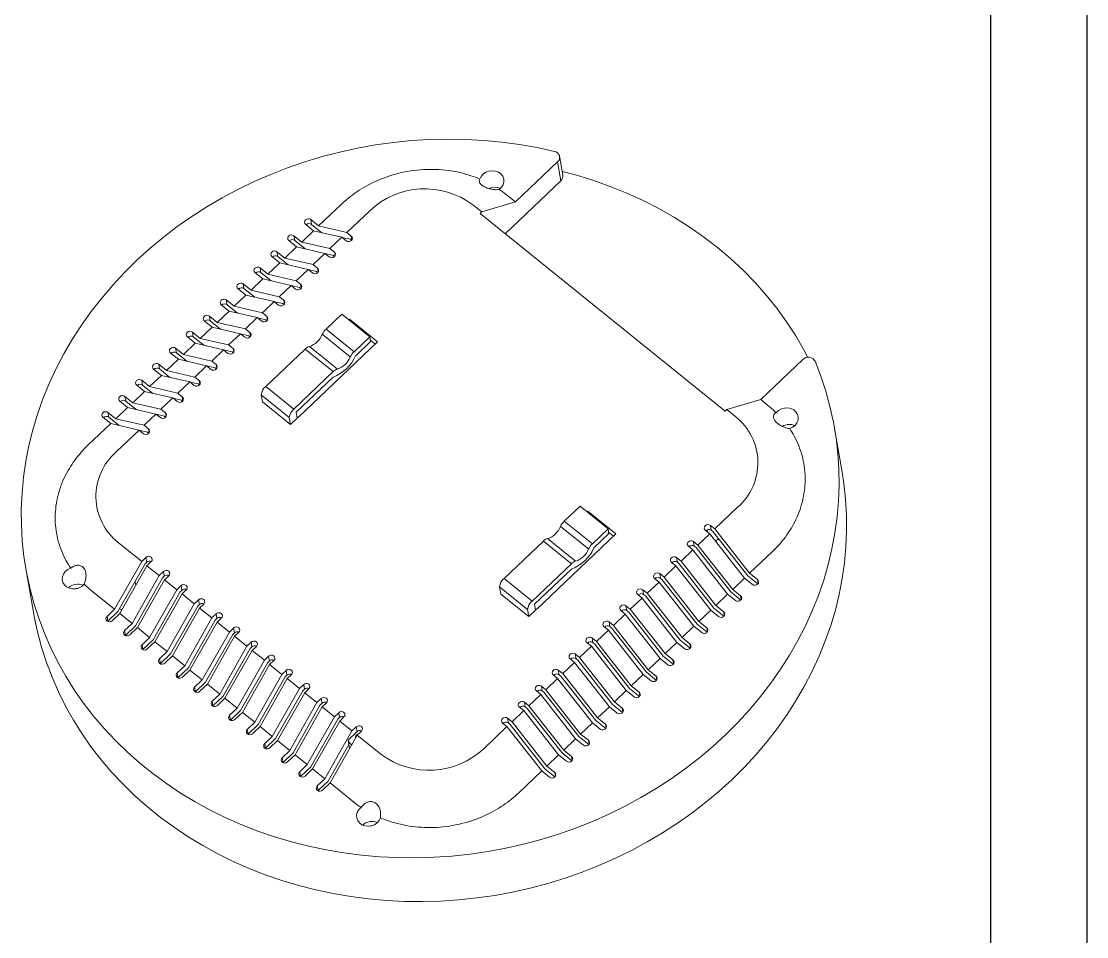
# Model space of a CAD drawing. Header units: inches. Extents: x 2104 to 3832, y 410 to 823.
# Drawn here: x 3275.4 to 3384.4, y 503.4 to 597.1 of the extents above; entities that cross this region are included whole.
import ezdxf

# ---------------------------------------------------------------- set-up
doc = ezdxf.new("R2010")
doc.units = ezdxf.units.IN

msp = doc.modelspace()

# ---------------------------------------------------------------- linework, layer by layer
for p, q in [((3384.387, 822.657), (3384.387, 409.797)), ((3374.557, 812.827), (3374.557, 419.627))]:
    msp.add_line(p, q)
at = {"color": 7, "linetype": 'Continuous', "lineweight": 15}
for p, q in [((3325.919, 578.601), (3330.238, 582.706)), ((3330.573, 580.773), (3330.238, 582.706)), ((3330.774, 581.334), (3330.439, 583.268)), ((3330.573, 580.773), (3324.863, 575.345)), ((3325.919, 578.601), (3325.023, 579.323)), ((3308.114, 578.365), (3305.78, 576.146)), ((3321.575, 578.298), (3322.471, 577.575)), ((3325.919, 578.601), (3322.471, 577.575)), ((3304.976, 576.793), (3305.78, 576.146)), ((3305.06, 576.31), (3304.976, 576.793)), ((3308.672, 575.48), (3311.007, 577.699)), ((3322.298, 577.411), (3322.471, 577.575)), ((3322.298, 577.411), (3347.402, 557.189)), ((3305.261, 575.653), (3304.458, 576.3)), ((3305.06, 576.31), (3306.122, 575.454)), ((3308.672, 575.48), (3305.78, 576.146)), ((3303.531, 574.009), (3302.728, 574.656)), ((3303.247, 575.149), (3304.05, 574.502)), ((3303.331, 574.666), (3303.247, 575.149)), ((3303.331, 574.666), (3304.392, 573.81)), ((3305.261, 575.653), (3304.05, 574.502)), ((3305.261, 575.653), (3308.153, 574.987)), ((3306.943, 573.836), (3308.153, 574.987)), ((3308.153, 574.987), (3308.605, 574.622)), ((3309.029, 574.777), (3308.168, 574.975)), ((3309.124, 575.116), (3308.672, 575.48)), ((3309.029, 574.777), (3309.155, 574.675)), ((3303.531, 574.009), (3302.321, 572.858)), ((3303.531, 574.009), (3306.424, 573.343)), ((3306.943, 573.836), (3304.05, 574.502)), ((3307.395, 573.472), (3306.943, 573.836)), ((3301.802, 572.365), (3300.999, 573.012)), ((3301.518, 573.505), (3302.321, 572.858)), ((3301.601, 573.022), (3301.518, 573.505)), ((3301.601, 573.022), (3302.663, 572.166)), ((3305.213, 572.192), (3302.321, 572.858)), ((3305.213, 572.192), (3306.424, 573.343)), ((3306.424, 573.343), (3306.876, 572.978)), ((3307.299, 573.133), (3306.438, 573.331)), ((3307.299, 573.133), (3307.426, 573.031)), ((3300.073, 570.721), (3299.269, 571.368)), ((3299.788, 571.861), (3300.591, 571.214)), ((3299.872, 571.378), (3299.788, 571.861)), ((3299.872, 571.378), (3300.933, 570.522)), ((3301.802, 572.365), (3300.591, 571.214)), ((3301.802, 572.365), (3304.694, 571.699)), ((3303.484, 570.548), (3304.694, 571.699)), ((3304.694, 571.699), (3305.147, 571.334)), ((3305.57, 571.489), (3304.709, 571.687)), ((3305.665, 571.828), (3305.213, 572.192)), ((3305.57, 571.489), (3305.696, 571.387)), ((3300.073, 570.721), (3298.862, 569.57)), ((3300.073, 570.721), (3302.965, 570.055)), ((3303.484, 570.548), (3300.591, 571.214)), ((3303.936, 570.184), (3303.484, 570.548)), ((3298.343, 569.077), (3297.54, 569.724)), ((3298.059, 570.217), (3298.862, 569.57)), ((3298.143, 569.734), (3298.059, 570.217)), ((3298.143, 569.734), (3299.204, 568.878)), ((3301.754, 568.904), (3298.862, 569.57)), ((3301.754, 568.904), (3302.965, 570.055)), ((3302.965, 570.055), (3303.417, 569.69)), ((3303.84, 569.845), (3302.98, 570.043)), ((3303.84, 569.845), (3303.967, 569.743)), ((3296.614, 567.433), (3295.811, 568.08)), ((3296.329, 568.573), (3297.133, 567.926)), ((3296.413, 568.09), (3296.329, 568.573)), ((3296.413, 568.09), (3297.475, 567.234)), ((3298.343, 569.077), (3297.133, 567.926)), ((3298.343, 569.077), (3301.236, 568.411)), ((3300.025, 567.26), (3301.236, 568.411)), ((3301.236, 568.411), (3301.688, 568.046)), ((3302.111, 568.201), (3301.25, 568.399)), ((3302.206, 568.54), (3301.754, 568.904)), ((3302.111, 568.201), (3302.238, 568.099)), ((3296.614, 567.433), (3295.403, 566.282)), ((3296.614, 567.433), (3299.506, 566.767)), ((3300.025, 567.26), (3297.133, 567.926)), ((3300.477, 566.896), (3300.025, 567.26)), ((3308.15, 567.118), (3306.539, 565.586)), ((3311.019, 564.807), (3308.15, 567.118)), ((3294.884, 565.789), (3294.081, 566.436)), ((3294.6, 566.929), (3295.403, 566.282)), ((3294.684, 566.446), (3294.6, 566.929)), ((3294.684, 566.446), (3295.745, 565.59)), ((3298.296, 565.616), (3295.403, 566.282)), ((3298.296, 565.616), (3299.506, 566.767)), ((3299.506, 566.767), (3299.958, 566.402)), ((3300.381, 566.557), (3299.521, 566.755)), ((3300.381, 566.557), (3300.508, 566.455)), ((3308.943, 566.605), (3308.871, 566.537)), ((3311.812, 564.294), (3308.943, 566.605)), ((3308.969, 566.458), (3308.943, 566.605)), ((3293.674, 564.638), (3292.87, 565.285)), ((3292.954, 564.802), (3292.87, 565.285)), ((3294.016, 563.946), (3292.954, 564.802)), ((3294.884, 565.789), (3293.674, 564.638)), ((3294.884, 565.789), (3297.777, 565.123)), ((3296.566, 563.972), (3297.777, 565.123)), ((3297.777, 565.123), (3298.229, 564.758)), ((3298.652, 564.913), (3297.791, 565.111)), ((3298.748, 565.252), (3298.296, 565.616)), ((3298.652, 564.913), (3298.779, 564.811)), ((3309.024, 562.75), (3306.155, 565.061)), ((3306.539, 565.586), (3309.407, 563.275)), ((3311.019, 564.807), (3309.407, 563.275)), ((3311.102, 564.323), (3311.019, 564.807)), ((3293.155, 564.145), (3291.944, 562.994)), ((3292.352, 564.792), (3293.155, 564.145)), ((3296.047, 563.479), (3293.155, 564.145)), ((3293.674, 564.638), (3296.566, 563.972)), ((3296.566, 563.972), (3297.018, 563.608)), ((3303.684, 556.567), (3311.812, 564.294)), ((3304.831, 563.802), (3307.7, 561.491)), ((3309.572, 562.869), (3311.102, 564.323)), ((3311.077, 564.471), (3311.575, 564.069)), ((3290.622, 563.148), (3291.425, 562.501)), ((3291.944, 562.994), (3291.141, 563.641)), ((3291.225, 563.158), (3291.141, 563.641)), ((3292.286, 562.302), (3291.225, 563.158)), ((3291.944, 562.994), (3294.837, 562.328)), ((3294.837, 562.328), (3296.047, 563.479)), ((3296.499, 563.114), (3296.047, 563.479)), ((3296.062, 563.467), (3296.923, 563.269)), ((3297.049, 563.167), (3296.923, 563.269)), ((3304.399, 563.553), (3300.367, 559.72)), ((3307.268, 561.242), (3304.399, 563.553)), ((3290.215, 561.35), (3289.412, 561.997)), ((3289.495, 561.514), (3289.412, 561.997)), ((3291.425, 562.501), (3290.215, 561.35)), ((3294.318, 561.835), (3291.425, 562.501)), ((3293.107, 560.684), (3294.318, 561.835)), ((3294.77, 561.47), (3294.318, 561.835)), ((3294.332, 561.823), (3295.193, 561.625)), ((3294.837, 562.328), (3295.289, 561.964)), ((3295.32, 561.523), (3295.193, 561.625)), ((3355.341, 562.484), (3351.023, 558.378)), ((3289.696, 560.857), (3288.485, 559.706)), ((3288.893, 561.504), (3289.696, 560.857)), ((3290.557, 560.658), (3289.495, 561.514)), ((3292.588, 560.191), (3289.696, 560.857)), ((3290.215, 561.35), (3293.107, 560.684)), ((3293.107, 560.684), (3293.559, 560.32)), ((3307.268, 561.242), (3303.236, 557.409)), ((3303.493, 557.09), (3307.271, 560.681)), ((3287.163, 559.86), (3287.967, 559.213)), ((3288.485, 559.706), (3287.682, 560.353)), ((3287.766, 559.87), (3287.682, 560.353)), ((3288.827, 559.014), (3287.766, 559.87)), ((3288.485, 559.706), (3291.378, 559.04)), ((3291.378, 559.04), (3292.588, 560.191)), ((3293.04, 559.826), (3292.588, 560.191)), ((3292.603, 560.179), (3293.464, 559.981)), ((3293.59, 559.879), (3293.464, 559.981)), ((3300.367, 559.72), (3303.236, 557.409)), ((3286.756, 558.062), (3285.953, 558.709)), ((3286.037, 558.226), (3285.953, 558.709)), ((3287.967, 559.213), (3286.756, 558.062)), ((3290.859, 558.547), (3287.967, 559.213)), ((3289.648, 557.396), (3290.859, 558.547)), ((3291.311, 558.182), (3290.859, 558.547)), ((3290.874, 558.535), (3291.734, 558.337)), ((3291.378, 559.04), (3291.83, 558.676)), ((3291.861, 558.235), (3291.734, 558.337)), ((3302.78, 556.553), (3299.911, 558.864)), ((3299.911, 558.864), (3300.037, 558.139)), ((3347.575, 557.353), (3351.023, 558.378)), ((3351.919, 557.656), (3351.023, 558.378)), ((3286.237, 557.569), (3285.027, 556.418)), ((3285.434, 558.216), (3286.237, 557.569)), ((3287.098, 557.37), (3286.037, 558.226)), ((3289.13, 556.903), (3286.237, 557.569)), ((3286.756, 558.062), (3289.648, 557.396)), ((3289.648, 557.396), (3290.1, 557.032)), ((3302.906, 555.828), (3300.037, 558.139)), ((3347.402, 557.189), (3347.575, 557.353)), ((3347.575, 557.353), (3348.471, 556.631)), ((3283.705, 556.572), (3284.508, 555.925)), ((3285.027, 556.418), (3284.223, 557.065)), ((3284.307, 556.582), (3284.223, 557.065)), ((3285.369, 555.726), (3284.307, 556.582)), ((3285.027, 556.418), (3287.919, 555.752)), ((3287.919, 555.752), (3289.13, 556.903)), ((3289.582, 556.538), (3289.13, 556.903)), ((3289.144, 556.891), (3290.005, 556.693)), ((3290.132, 556.591), (3290.005, 556.693)), ((3302.78, 556.553), (3302.906, 555.828)), ((3302.906, 555.828), (3303.597, 556.485)), ((3303.597, 556.485), (3303.493, 557.09)), ((3303.567, 556.662), (3303.684, 556.567)), ((3284.508, 555.925), (3282.173, 553.705)), ((3287.4, 555.259), (3284.508, 555.925)), ((3285.065, 553.039), (3287.4, 555.259)), ((3287.852, 554.894), (3287.4, 555.259)), ((3287.415, 555.247), (3288.275, 555.049)), ((3287.919, 555.752), (3288.371, 555.388)), ((3288.402, 554.947), (3288.275, 555.049)), ((3359.357, 550.967), (3358.582, 555.439)), ((3332.536, 547.473), (3330.925, 545.942)), ((3332.536, 547.473), (3335.405, 545.162)), ((3348.662, 547.365), (3346.327, 545.146)), ((3333.33, 546.961), (3333.257, 546.892)), ((3336.198, 544.649), (3333.33, 546.961)), ((3333.355, 546.813), (3333.33, 546.961)), ((3333.41, 543.105), (3330.541, 545.416)), ((3330.925, 545.942), (3333.794, 543.63)), ((3345.875, 545.51), (3346.327, 545.146)), ((3345.959, 545.027), (3345.875, 545.51)), ((3328.07, 536.923), (3336.198, 544.649)), ((3329.217, 544.157), (3332.086, 541.846)), ((3335.405, 545.162), (3333.794, 543.63)), ((3333.958, 543.224), (3335.488, 544.678)), ((3335.488, 544.678), (3335.405, 545.162)), ((3335.463, 544.826), (3335.962, 544.424)), ((3345.809, 544.653), (3344.598, 543.502)), ((3345.809, 544.653), (3345.357, 545.017)), ((3345.592, 544.827), (3345.549, 545.074)), ((3349.371, 540.119), (3345.809, 544.653)), ((3346.138, 544.882), (3345.959, 545.027)), ((3346.138, 544.882), (3349.701, 540.348)), ((3346.327, 545.146), (3349.89, 540.612)), ((3346.695, 544.173), (3346.403, 543.896)), ((3287.677, 541.824), (3285.256, 543.774)), ((3328.786, 543.908), (3324.753, 540.075)), ((3331.654, 541.597), (3328.786, 543.908)), ((3344.079, 543.009), (3342.868, 541.858)), ((3344.079, 543.009), (3343.627, 543.373)), ((3347.642, 538.475), (3344.079, 543.009)), ((3344.146, 543.866), (3344.598, 543.502)), ((3344.23, 543.383), (3344.146, 543.866)), ((3344.409, 543.238), (3344.23, 543.383)), ((3344.409, 543.238), (3347.972, 538.704)), ((3344.598, 543.502), (3348.161, 538.968)), ((3288.113, 542.238), (3287.677, 541.824)), ((3288.197, 541.755), (3288.113, 542.238)), ((3342.416, 542.222), (3342.868, 541.858)), ((3342.5, 541.739), (3342.416, 542.222)), ((3349.89, 540.612), (3352.225, 542.831)), ((3275.815, 541.098), (3276.59, 536.626)), ((3287.677, 541.824), (3284.899, 536.931)), ((3288.024, 541.59), (3285.246, 536.697)), ((3285.437, 536.497), (3288.215, 541.39)), ((3288.024, 541.59), (3288.197, 541.755)), ((3288.215, 541.39), (3288.651, 541.805)), ((3289.47, 540.379), (3288.215, 541.39)), ((3331.654, 541.597), (3327.622, 537.764)), ((3327.879, 537.445), (3331.657, 541.037)), ((3342.35, 541.365), (3341.139, 540.214)), ((3342.35, 541.365), (3341.898, 541.729)), ((3345.912, 536.831), (3342.35, 541.365)), ((3342.68, 541.594), (3342.5, 541.739)), ((3342.68, 541.594), (3346.242, 537.06)), ((3342.868, 541.858), (3346.431, 537.324)), ((3289.47, 540.379), (3286.692, 535.486)), ((3287.063, 539.361), (3286.992, 539.772)), ((3289.817, 540.146), (3287.039, 535.253)), ((3287.23, 535.053), (3290.008, 539.946)), ((3289.906, 540.794), (3289.47, 540.379)), ((3289.817, 540.146), (3289.99, 540.31)), ((3289.99, 540.31), (3289.906, 540.794)), ((3290.008, 539.946), (3290.444, 540.36)), ((3291.263, 538.935), (3290.008, 539.946)), ((3324.753, 540.075), (3327.622, 537.764)), ((3340.62, 539.721), (3339.41, 538.57)), ((3340.62, 539.721), (3340.168, 540.085)), ((3344.183, 535.187), (3340.62, 539.721)), ((3340.687, 540.578), (3341.139, 540.214)), ((3340.771, 540.095), (3340.687, 540.578)), ((3340.95, 539.95), (3340.771, 540.095)), ((3340.95, 539.95), (3344.513, 535.416)), ((3341.139, 540.214), (3344.702, 535.68)), ((3348.161, 538.968), (3349.371, 540.119)), ((3349.371, 540.119), (3350.174, 539.472)), ((3350.724, 539.524), (3349.701, 540.348)), ((3350.693, 539.965), (3349.89, 540.612)), ((3282.479, 538.881), (3284.899, 536.931)), ((3291.263, 538.935), (3288.485, 534.042)), ((3291.61, 538.701), (3288.832, 533.808)), ((3291.699, 539.349), (3291.263, 538.935)), ((3291.61, 538.701), (3291.783, 538.866)), ((3291.783, 538.866), (3291.699, 539.349)), ((3291.801, 538.501), (3292.237, 538.916)), ((3327.166, 536.908), (3324.297, 539.219)), ((3324.297, 539.219), (3324.423, 538.494)), ((3338.958, 538.934), (3339.41, 538.57)), ((3339.041, 538.451), (3338.958, 538.934)), ((3348.995, 537.88), (3347.972, 538.704)), ((3348.964, 538.321), (3348.161, 538.968)), ((3289.023, 533.608), (3291.801, 538.501)), ((3293.056, 537.49), (3291.801, 538.501)), ((3293.492, 537.905), (3293.056, 537.49)), ((3293.576, 537.421), (3293.492, 537.905)), ((3324.423, 538.494), (3327.292, 536.183)), ((3338.891, 538.077), (3337.68, 536.926)), ((3338.891, 538.077), (3338.439, 538.441)), ((3342.453, 533.543), (3338.891, 538.077)), ((3339.221, 538.306), (3339.041, 538.451)), ((3339.221, 538.306), (3342.783, 533.772)), ((3339.41, 538.57), (3342.972, 534.036)), ((3346.431, 537.324), (3347.642, 538.475)), ((3347.642, 538.475), (3348.445, 537.828)), ((3284.125, 536.194), (3284.899, 536.931)), ((3284.208, 535.711), (3285.246, 536.697)), ((3285.437, 536.497), (3284.663, 535.761)), ((3285.437, 536.497), (3286.692, 535.486)), ((3293.056, 537.49), (3290.279, 532.597)), ((3293.403, 537.257), (3290.625, 532.364)), ((3290.817, 532.164), (3293.594, 537.057)), ((3293.403, 537.257), (3293.576, 537.421)), ((3293.594, 537.057), (3294.03, 537.471)), ((3294.85, 536.046), (3293.594, 537.057)), ((3295.286, 536.46), (3294.85, 536.046)), ((3295.369, 535.977), (3295.286, 536.46)), ((3327.166, 536.908), (3327.292, 536.183)), ((3327.292, 536.183), (3327.984, 536.84)), ((3327.984, 536.84), (3327.879, 537.445)), ((3327.953, 537.017), (3328.07, 536.923)), ((3337.161, 536.433), (3336.709, 536.797)), ((3337.228, 537.29), (3337.68, 536.926)), ((3337.312, 536.807), (3337.228, 537.29)), ((3337.491, 536.662), (3337.312, 536.807)), ((3337.491, 536.662), (3341.054, 532.128)), ((3337.68, 536.926), (3341.243, 532.392)), ((3344.702, 535.68), (3345.912, 536.831)), ((3345.912, 536.831), (3346.715, 536.184)), ((3347.265, 536.236), (3346.242, 537.06)), ((3347.234, 536.677), (3346.431, 537.324)), ((3284.208, 535.711), (3284.125, 536.194)), ((3284.191, 535.694), (3284.208, 535.711)), ((3285.918, 534.75), (3286.692, 535.486)), ((3294.85, 536.046), (3292.072, 531.153)), ((3295.196, 535.812), (3292.418, 530.919)), ((3292.61, 530.719), (3295.388, 535.612)), ((3295.196, 535.812), (3295.369, 535.977)), ((3295.388, 535.612), (3295.823, 536.027)), ((3296.643, 534.601), (3295.388, 535.612)), ((3335.951, 535.282), (3335.499, 535.646)), ((3335.583, 535.163), (3335.499, 535.646)), ((3337.161, 536.433), (3335.951, 535.282)), ((3340.724, 531.899), (3337.161, 536.433)), ((3345.536, 534.592), (3344.513, 535.416)), ((3345.505, 535.033), (3344.702, 535.68)), ((3286.001, 534.266), (3285.918, 534.75)), ((3286.001, 534.266), (3287.039, 535.253)), ((3287.23, 535.053), (3286.456, 534.316)), ((3287.23, 535.053), (3288.485, 534.042)), ((3296.643, 534.601), (3293.865, 529.708)), ((3296.989, 534.368), (3294.212, 529.475)), ((3297.079, 535.016), (3296.643, 534.601)), ((3296.989, 534.368), (3297.162, 534.532)), ((3297.162, 534.532), (3297.079, 535.016)), ((3297.181, 534.168), (3297.617, 534.582)), ((3335.432, 534.789), (3334.221, 533.638)), ((3334.98, 535.153), (3335.432, 534.789)), ((3335.432, 534.789), (3338.995, 530.255)), ((3335.583, 535.163), (3335.762, 535.018)), ((3339.324, 530.484), (3335.762, 535.018)), ((3339.513, 530.748), (3335.951, 535.282)), ((3342.972, 534.036), (3344.183, 535.187)), ((3344.183, 535.187), (3344.986, 534.54)), ((3285.985, 534.249), (3286.001, 534.266)), ((3287.711, 533.305), (3288.485, 534.042)), ((3287.795, 532.822), (3287.711, 533.305)), ((3287.795, 532.822), (3288.832, 533.808)), ((3289.023, 533.608), (3288.249, 532.872)), ((3289.023, 533.608), (3290.279, 532.597)), ((3294.403, 529.275), (3297.181, 534.168)), ((3298.436, 533.157), (3297.181, 534.168)), ((3298.872, 533.571), (3298.436, 533.157)), ((3298.956, 533.088), (3298.872, 533.571)), ((3333.251, 533.509), (3333.703, 533.145)), ((3334.221, 533.638), (3333.769, 534.002)), ((3333.853, 533.519), (3333.769, 534.002)), ((3333.853, 533.519), (3334.032, 533.374)), ((3337.595, 528.84), (3334.032, 533.374)), ((3337.784, 529.104), (3334.221, 533.638)), ((3341.243, 532.392), (3342.453, 533.543)), ((3342.453, 533.543), (3343.257, 532.896)), ((3343.807, 532.948), (3342.783, 533.772)), ((3343.775, 533.389), (3342.972, 534.036)), ((3287.778, 532.805), (3287.795, 532.822)), ((3289.504, 531.861), (3290.279, 532.597)), ((3289.588, 531.377), (3290.625, 532.364)), ((3290.817, 532.164), (3290.042, 531.428)), ((3290.817, 532.164), (3292.072, 531.153)), ((3298.436, 533.157), (3295.658, 528.264)), ((3298.783, 532.923), (3296.005, 528.03)), ((3296.196, 527.831), (3298.974, 532.724)), ((3298.783, 532.923), (3298.956, 533.088)), ((3298.974, 532.724), (3299.41, 533.138)), ((3300.229, 531.712), (3298.974, 532.724)), ((3300.229, 531.712), (3300.665, 532.127)), ((3300.749, 531.643), (3300.665, 532.127)), ((3332.492, 531.994), (3332.04, 532.358)), ((3332.124, 531.875), (3332.04, 532.358)), ((3333.703, 533.145), (3332.492, 531.994)), ((3333.703, 533.145), (3337.265, 528.611)), ((3342.077, 531.304), (3341.054, 532.128)), ((3342.046, 531.745), (3341.243, 532.392)), ((3289.588, 531.377), (3289.504, 531.861)), ((3289.571, 531.36), (3289.588, 531.377)), ((3291.297, 530.416), (3292.072, 531.153)), ((3297.451, 526.819), (3300.229, 531.712)), ((3297.798, 526.586), (3300.576, 531.479)), ((3300.767, 531.279), (3297.989, 526.386)), ((3300.749, 531.643), (3300.576, 531.479)), ((3301.203, 531.693), (3300.767, 531.279)), ((3302.022, 530.268), (3300.767, 531.279)), ((3331.973, 531.501), (3330.762, 530.35)), ((3331.521, 531.865), (3331.973, 531.501)), ((3331.973, 531.501), (3335.536, 526.967)), ((3332.124, 531.875), (3332.303, 531.73)), ((3335.866, 527.196), (3332.303, 531.73)), ((3336.055, 527.46), (3332.492, 531.994)), ((3339.513, 530.748), (3340.724, 531.899)), ((3340.724, 531.899), (3341.527, 531.252)), ((3291.381, 529.933), (3291.297, 530.416)), ((3291.364, 529.916), (3291.381, 529.933)), ((3291.381, 529.933), (3292.418, 530.919)), ((3292.61, 530.719), (3291.835, 529.983)), ((3292.61, 530.719), (3293.865, 529.708)), ((3299.244, 525.375), (3302.022, 530.268)), ((3299.591, 525.141), (3302.369, 530.034)), ((3302.022, 530.268), (3302.458, 530.682)), ((3302.542, 530.199), (3302.369, 530.034)), ((3302.542, 530.199), (3302.458, 530.682)), ((3302.996, 530.249), (3302.56, 529.835)), ((3329.792, 530.221), (3330.244, 529.857)), ((3330.762, 530.35), (3330.31, 530.714)), ((3330.394, 530.231), (3330.31, 530.714)), ((3330.394, 530.231), (3330.574, 530.086)), ((3334.136, 525.552), (3330.574, 530.086)), ((3334.325, 525.816), (3330.762, 530.35)), ((3337.784, 529.104), (3338.995, 530.255)), ((3339.798, 529.608), (3338.995, 530.255)), ((3339.324, 530.484), (3340.348, 529.66)), ((3339.513, 530.748), (3340.317, 530.101)), ((3293.09, 528.972), (3293.865, 529.708)), ((3293.174, 528.488), (3293.09, 528.972)), ((3293.174, 528.488), (3294.212, 529.475)), ((3294.403, 529.275), (3293.628, 528.539)), ((3294.403, 529.275), (3295.658, 528.264)), ((3302.56, 529.835), (3299.782, 524.942)), ((3301.037, 523.93), (3303.815, 528.823)), ((3303.815, 528.823), (3302.56, 529.835)), ((3303.815, 528.823), (3304.251, 529.238)), ((3304.335, 528.754), (3304.251, 529.238)), ((3329.033, 528.706), (3328.581, 529.07)), ((3328.665, 528.587), (3328.581, 529.07)), ((3330.244, 529.857), (3329.033, 528.706)), ((3330.244, 529.857), (3333.806, 525.323)), ((3337.595, 528.84), (3338.618, 528.016)), ((3337.784, 529.104), (3338.587, 528.457)), ((3293.157, 528.471), (3293.174, 528.488)), ((3294.883, 527.527), (3295.658, 528.264)), ((3294.967, 527.044), (3296.005, 528.03)), ((3296.196, 527.831), (3295.421, 527.094)), ((3296.196, 527.831), (3297.451, 526.819)), ((3301.384, 523.697), (3304.162, 528.59)), ((3304.353, 528.39), (3301.575, 523.497)), ((3304.335, 528.754), (3304.162, 528.59)), ((3304.789, 528.805), (3304.353, 528.39)), ((3305.608, 527.379), (3304.353, 528.39)), ((3305.608, 527.379), (3306.044, 527.793)), ((3306.128, 527.31), (3306.044, 527.793)), ((3328.514, 528.213), (3327.304, 527.062)), ((3328.062, 528.577), (3328.514, 528.213)), ((3328.514, 528.213), (3332.077, 523.679)), ((3328.665, 528.587), (3328.844, 528.442)), ((3332.407, 523.908), (3328.844, 528.442)), ((3332.596, 524.172), (3329.033, 528.706)), ((3336.055, 527.46), (3337.265, 528.611)), ((3338.068, 527.964), (3337.265, 528.611)), ((3294.967, 527.044), (3294.883, 527.527)), ((3294.95, 527.027), (3294.967, 527.044)), ((3297.451, 526.819), (3296.676, 526.083)), ((3302.83, 522.486), (3305.608, 527.379)), ((3303.177, 522.253), (3305.955, 527.146)), ((3306.146, 526.946), (3303.368, 522.053)), ((3306.128, 527.31), (3305.955, 527.146)), ((3306.582, 527.36), (3306.146, 526.946)), ((3307.401, 525.935), (3306.146, 526.946)), ((3326.333, 526.933), (3326.785, 526.569)), ((3327.304, 527.062), (3326.852, 527.426)), ((3326.935, 526.943), (3326.852, 527.426)), ((3326.935, 526.943), (3327.115, 526.798)), ((3330.677, 522.264), (3327.115, 526.798)), ((3330.866, 522.528), (3327.304, 527.062)), ((3334.325, 525.816), (3335.536, 526.967)), ((3336.339, 526.32), (3335.536, 526.967)), ((3335.866, 527.196), (3336.889, 526.372)), ((3336.055, 527.46), (3336.858, 526.813)), ((3296.76, 525.6), (3296.676, 526.083)), ((3296.76, 525.6), (3296.743, 525.582)), ((3297.798, 526.586), (3296.76, 525.6)), ((3297.214, 525.65), (3297.989, 526.386)), ((3297.989, 526.386), (3299.244, 525.375)), ((3304.623, 521.042), (3307.401, 525.935)), ((3304.97, 520.808), (3307.748, 525.701)), ((3307.401, 525.935), (3307.837, 526.349)), ((3307.921, 525.865), (3307.748, 525.701)), ((3307.921, 525.865), (3307.837, 526.349)), ((3308.375, 525.916), (3307.939, 525.501)), ((3325.574, 525.418), (3325.122, 525.782)), ((3325.206, 525.299), (3325.122, 525.782)), ((3326.785, 526.569), (3325.574, 525.418)), ((3326.785, 526.569), (3330.347, 522.035)), ((3334.136, 525.552), (3335.159, 524.728)), ((3334.325, 525.816), (3335.128, 525.169)), ((3299.244, 525.375), (3298.469, 524.639)), ((3298.553, 524.155), (3298.469, 524.639)), ((3299.591, 525.141), (3298.553, 524.155)), ((3299.007, 524.205), (3299.782, 524.942)), ((3299.782, 524.942), (3301.037, 523.93)), ((3307.939, 525.501), (3305.161, 520.608)), ((3306.417, 519.597), (3309.194, 524.49)), ((3309.194, 524.49), (3307.939, 525.501)), ((3309.194, 524.49), (3309.63, 524.904)), ((3309.714, 524.421), (3309.63, 524.904)), ((3310.168, 524.471), (3309.732, 524.057)), ((3325.055, 524.925), (3322.721, 522.705)), ((3324.603, 525.289), (3325.055, 524.925)), ((3325.055, 524.925), (3328.618, 520.391)), ((3325.206, 525.299), (3325.385, 525.154)), ((3328.948, 520.62), (3325.385, 525.154)), ((3329.137, 520.884), (3325.574, 525.418)), ((3332.596, 524.172), (3333.806, 525.323)), ((3334.609, 524.676), (3333.806, 525.323)), ((3298.553, 524.155), (3298.536, 524.138)), ((3301.037, 523.93), (3300.263, 523.194)), ((3301.384, 523.697), (3300.346, 522.711)), ((3300.8, 522.761), (3301.575, 523.497)), ((3301.575, 523.497), (3302.83, 522.486)), ((3309.732, 524.057), (3306.954, 519.164)), ((3309.714, 524.421), (3308.806, 523.558)), ((3308.885, 523.101), (3308.806, 523.558)), ((3312.153, 522.107), (3309.732, 524.057)), ((3330.866, 522.528), (3332.077, 523.679)), ((3332.88, 523.032), (3332.077, 523.679)), ((3332.407, 523.908), (3333.43, 523.084)), ((3332.596, 524.172), (3333.399, 523.525)), ((3300.346, 522.711), (3300.263, 523.194)), ((3300.346, 522.711), (3300.329, 522.693)), ((3302.83, 522.486), (3302.056, 521.75)), ((3306.763, 519.364), (3308.885, 523.101)), ((3308.883, 523.098), (3308.955, 522.687)), ((3330.866, 522.528), (3331.669, 521.881)), ((3302.139, 521.266), (3302.056, 521.75)), ((3302.139, 521.266), (3302.122, 521.249)), ((3303.177, 522.253), (3302.139, 521.266)), ((3302.594, 521.316), (3303.368, 522.053)), ((3303.368, 522.053), (3304.623, 521.042)), ((3329.137, 520.884), (3330.347, 522.035)), ((3331.151, 521.388), (3330.347, 522.035)), ((3330.677, 522.264), (3331.701, 521.44)), ((3304.623, 521.042), (3303.849, 520.305)), ((3303.933, 519.822), (3303.849, 520.305)), ((3304.97, 520.808), (3303.933, 519.822)), ((3304.387, 519.872), (3305.161, 520.608)), ((3305.161, 520.608), (3306.417, 519.597)), ((3326.283, 518.171), (3328.618, 520.391)), ((3329.421, 519.744), (3328.618, 520.391)), ((3328.948, 520.62), (3329.971, 519.796)), ((3329.137, 520.884), (3329.94, 520.237)), ((3303.933, 519.822), (3303.916, 519.804)), ((3306.417, 519.597), (3305.642, 518.861)), ((3306.763, 519.364), (3305.726, 518.377)), ((3306.18, 518.427), (3306.954, 519.164)), ((3306.954, 519.164), (3309.375, 517.214)), ((3305.726, 518.377), (3305.642, 518.861)), ((3305.726, 518.377), (3305.709, 518.36))]:
    msp.add_line(p, q, dxfattribs=at)
at = {"color": 8, "linetype": 'Continuous', "lineweight": 15}
for p, q in [((3309.192, 574.724), (3309.124, 575.116)), ((3307.463, 573.08), (3307.395, 573.472)), ((3305.733, 571.436), (3305.665, 571.828)), ((3304.004, 569.792), (3303.936, 570.184)), ((3302.274, 568.148), (3302.206, 568.54)), ((3300.545, 566.504), (3300.477, 566.896)), ((3298.815, 564.86), (3298.748, 565.252)), ((3297.086, 563.216), (3297.018, 563.608)), ((3295.357, 561.572), (3295.289, 561.964)), ((3293.627, 559.928), (3293.559, 560.32)), ((3291.898, 558.284), (3291.83, 558.676)), ((3290.168, 556.64), (3290.1, 557.032)), ((3288.439, 554.996), (3288.371, 555.388)), ((3350.761, 539.573), (3350.693, 539.965)), ((3349.032, 537.929), (3348.964, 538.321)), ((3347.302, 536.285), (3347.234, 536.677)), ((3345.573, 534.641), (3345.505, 535.033)), ((3343.843, 532.997), (3343.775, 533.389)), ((3342.114, 531.353), (3342.046, 531.745)), ((3340.384, 529.709), (3340.317, 530.101)), ((3338.655, 528.065), (3338.587, 528.457)), ((3336.926, 526.421), (3336.858, 526.813)), ((3335.196, 524.777), (3335.128, 525.169)), ((3333.467, 523.133), (3333.399, 523.525)), ((3331.737, 521.489), (3331.669, 521.881)), ((3330.008, 519.845), (3329.94, 520.237))]:
    msp.add_line(p, q, dxfattribs=at)
at = {"color": 7, "linetype": 'Continuous', "lineweight": 15, "flags": 128}
for points in [[(3356.583, 562.301), (3357.172, 560.781), (3357.682, 559.236), (3358.113, 557.669), (3358.464, 556.084), (3358.733, 554.483), (3358.92, 552.87), (3359.026, 551.249), (3359.049, 549.621), (3358.99, 547.991), (3358.849, 546.361), (3358.626, 544.735), (3358.321, 543.116), (3357.936, 541.507), (3357.47, 539.911), (3356.925, 538.332), (3356.302, 536.772), (3355.602, 535.235), (3354.827, 533.724), (3353.978, 532.241), (3353.056, 530.79), (3352.063, 529.373), (3351.003, 527.993), (3349.875, 526.653), (3348.684, 525.356), (3347.43, 524.104), (3346.117, 522.899), (3344.747, 521.744), (3343.323, 520.641), (3341.848, 519.593), (3340.324, 518.601), (3338.755, 517.667), (3337.143, 516.794), (3335.492, 515.982), (3333.805, 515.234), (3332.085, 514.551), (3330.336, 513.934), (3328.562, 513.385), (3326.764, 512.905), (3324.949, 512.494), (3323.117, 512.153), (3321.275, 511.883), (3319.424, 511.685), (3317.569, 511.559), (3315.713, 511.505), (3313.86, 511.523), (3312.013, 511.614), (3310.177, 511.777), (3308.355, 512.011), (3306.55, 512.317), (3304.766, 512.693), (3303.006, 513.14), (3301.274, 513.655), (3299.574, 514.239), (3297.908, 514.89), (3296.28, 515.606), (3294.694, 516.386), (3293.151, 517.229), (3291.656, 518.134), (3290.211, 519.097), (3288.82, 520.118), (3287.484, 521.194), (3286.206, 522.324), (3284.99, 523.504), (3283.836, 524.733), (3282.749, 526.009), (3281.729, 527.328), (3280.779, 528.688), (3279.9, 530.087), (3279.095, 531.522), (3278.365, 532.99), (3277.711, 534.487), (3277.135, 536.012), (3276.638, 537.561), (3276.22, 539.131), (3275.883, 540.719), (3275.628, 542.322), (3275.454, 543.936), (3275.362, 545.559), (3275.353, 547.188), (3275.425, 548.818), (3275.58, 550.447), (3275.817, 552.072), (3276.135, 553.69), (3276.534, 555.297), (3277.013, 556.89), (3277.571, 558.466), (3278.207, 560.022), (3278.919, 561.555), (3279.707, 563.062), (3280.569, 564.54), (3281.503, 565.986), (3282.506, 567.397), (3283.578, 568.77), (3284.717, 570.103), (3285.919, 571.393), (3287.182, 572.637), (3288.505, 573.834), (3289.884, 574.98), (3291.317, 576.074), (3292.801, 577.113), (3294.332, 578.096), (3295.909, 579.019), (3297.527, 579.883), (3299.185, 580.684), (3300.877, 581.421), (3302.602, 582.093), (3304.356, 582.699), (3306.134, 583.236), (3307.935, 583.706), (3309.753, 584.105), (3311.587, 584.434), (3313.431, 584.692), (3315.283, 584.878), (3317.139, 584.992), (3318.994, 585.034), (3320.846, 585.003), (3322.691, 584.901), (3324.526, 584.726), (3326.345, 584.48), (3328.147, 584.162), (3329.927, 583.774)], [(3324.268, 579.879), (3324.5, 580.101), (3324.66, 580.366), (3324.736, 580.655), (3324.721, 580.948), (3324.618, 581.224), (3324.434, 581.462), (3324.182, 581.645), (3323.88, 581.761), (3323.55, 581.8), (3323.217, 581.759), (3322.903, 581.643), (3322.632, 581.458), (3322.424, 581.22), (3322.293, 580.943)], [(3355.834, 562.703), (3355.456, 563.419), (3354.605, 564.892), (3353.676, 566.327), (3352.672, 567.72), (3351.593, 569.067), (3350.443, 570.367), (3349.224, 571.617), (3347.938, 572.813), (3346.588, 573.954), (3345.178, 575.037), (3343.709, 576.059), (3342.185, 577.019), (3340.61, 577.915), (3338.986, 578.744), (3337.317, 579.505), (3335.607, 580.197), (3333.858, 580.817), (3332.076, 581.366), (3330.705, 581.732)], [(3304.458, 576.3), (3304.374, 576.401), (3304.343, 576.525), (3304.369, 576.652), (3304.448, 576.763), (3304.568, 576.841), (3304.71, 576.874), (3304.854, 576.857), (3304.976, 576.793)], [(3302.728, 574.656), (3302.645, 574.757), (3302.614, 574.881), (3302.64, 575.008), (3302.719, 575.119), (3302.838, 575.197), (3302.981, 575.23), (3303.124, 575.213), (3303.247, 575.149)], [(3308.605, 574.622), (3308.728, 574.558), (3308.872, 574.541), (3309.014, 574.574), (3309.134, 574.652), (3309.213, 574.763), (3309.238, 574.89), (3309.207, 575.014), (3309.124, 575.116)], [(3300.999, 573.012), (3300.916, 573.113), (3300.885, 573.237), (3300.91, 573.364), (3300.989, 573.475), (3301.109, 573.553), (3301.251, 573.586), (3301.395, 573.569), (3301.518, 573.505)], [(3306.876, 572.978), (3306.999, 572.914), (3307.142, 572.897), (3307.285, 572.93), (3307.404, 573.008), (3307.483, 573.119), (3307.509, 573.246), (3307.478, 573.37), (3307.395, 573.472)], [(3299.269, 571.368), (3299.186, 571.469), (3299.155, 571.593), (3299.181, 571.72), (3299.26, 571.831), (3299.38, 571.909), (3299.522, 571.942), (3299.666, 571.925), (3299.788, 571.861)], [(3305.147, 571.334), (3305.269, 571.27), (3305.413, 571.253), (3305.555, 571.286), (3305.675, 571.364), (3305.754, 571.475), (3305.78, 571.602), (3305.749, 571.726), (3305.665, 571.828)], [(3297.54, 569.724), (3297.457, 569.825), (3297.426, 569.949), (3297.452, 570.076), (3297.53, 570.187), (3297.65, 570.265), (3297.793, 570.298), (3297.936, 570.281), (3298.059, 570.217)], [(3303.417, 569.69), (3303.54, 569.626), (3303.683, 569.609), (3303.826, 569.642), (3303.945, 569.72), (3304.024, 569.831), (3304.05, 569.958), (3304.019, 570.082), (3303.936, 570.184)], [(3295.811, 568.08), (3295.727, 568.181), (3295.696, 568.305), (3295.722, 568.432), (3295.801, 568.543), (3295.921, 568.621), (3296.063, 568.654), (3296.207, 568.637), (3296.329, 568.573)], [(3301.688, 568.046), (3301.81, 567.982), (3301.954, 567.965), (3302.096, 567.998), (3302.216, 568.076), (3302.295, 568.187), (3302.321, 568.314), (3302.29, 568.438), (3302.206, 568.54)], [(3294.081, 566.436), (3293.998, 566.537), (3293.967, 566.661), (3293.993, 566.788), (3294.072, 566.899), (3294.191, 566.977), (3294.334, 567.01), (3294.477, 566.993), (3294.6, 566.929)], [(3299.958, 566.402), (3300.081, 566.338), (3300.224, 566.321), (3300.367, 566.354), (3300.487, 566.432), (3300.565, 566.543), (3300.591, 566.67), (3300.56, 566.794), (3300.477, 566.896)], [(3292.87, 565.285), (3292.748, 565.349), (3292.604, 565.366), (3292.462, 565.333), (3292.342, 565.255), (3292.263, 565.144), (3292.237, 565.017), (3292.268, 564.893), (3292.352, 564.792)], [(3298.229, 564.758), (3298.351, 564.694), (3298.495, 564.677), (3298.637, 564.71), (3298.757, 564.788), (3298.836, 564.899), (3298.862, 565.026), (3298.831, 565.15), (3298.748, 565.252)], [(3291.141, 563.641), (3291.018, 563.705), (3290.875, 563.722), (3290.732, 563.689), (3290.613, 563.611), (3290.534, 563.5), (3290.508, 563.373), (3290.539, 563.249), (3290.622, 563.148)], [(3297.018, 563.608), (3297.101, 563.506), (3297.132, 563.382), (3297.107, 563.255), (3297.028, 563.144), (3296.908, 563.066), (3296.766, 563.033), (3296.622, 563.05), (3296.499, 563.114)], [(3289.412, 561.997), (3289.289, 562.061), (3289.145, 562.078), (3289.003, 562.045), (3288.883, 561.967), (3288.804, 561.856), (3288.779, 561.729), (3288.81, 561.605), (3288.893, 561.504)], [(3295.289, 561.964), (3295.372, 561.862), (3295.403, 561.738), (3295.377, 561.611), (3295.298, 561.5), (3295.179, 561.422), (3295.036, 561.389), (3294.893, 561.406), (3294.77, 561.47)], [(3287.682, 560.353), (3287.56, 560.417), (3287.416, 560.434), (3287.274, 560.401), (3287.154, 560.323), (3287.075, 560.212), (3287.049, 560.085), (3287.08, 559.961), (3287.163, 559.86)], [(3293.559, 560.32), (3293.643, 560.218), (3293.674, 560.094), (3293.648, 559.967), (3293.569, 559.856), (3293.449, 559.778), (3293.307, 559.745), (3293.163, 559.762), (3293.04, 559.826)], [(3285.953, 558.709), (3285.83, 558.773), (3285.687, 558.79), (3285.544, 558.757), (3285.424, 558.679), (3285.346, 558.568), (3285.32, 558.441), (3285.351, 558.317), (3285.434, 558.216)], [(3291.83, 558.676), (3291.913, 558.574), (3291.944, 558.45), (3291.918, 558.323), (3291.839, 558.212), (3291.72, 558.134), (3291.577, 558.101), (3291.434, 558.118), (3291.311, 558.182)], [(3352.615, 557.044), (3352.848, 557.265), (3353.136, 557.426), (3353.46, 557.516), (3353.795, 557.528), (3354.117, 557.461), (3354.404, 557.319), (3354.633, 557.115), (3354.789, 556.861), (3354.861, 556.577), (3354.843, 556.282), (3354.736, 555.999), (3354.548, 555.748), (3354.293, 555.547), (3353.99, 555.41)], [(3284.223, 557.065), (3284.101, 557.129), (3283.957, 557.146), (3283.815, 557.113), (3283.695, 557.035), (3283.616, 556.924), (3283.59, 556.797), (3283.621, 556.673), (3283.705, 556.572)], [(3290.1, 557.032), (3290.184, 556.93), (3290.215, 556.806), (3290.189, 556.679), (3290.11, 556.568), (3289.99, 556.49), (3289.848, 556.457), (3289.704, 556.474), (3289.582, 556.538)], [(3288.371, 555.388), (3288.454, 555.286), (3288.485, 555.162), (3288.459, 555.035), (3288.381, 554.924), (3288.261, 554.846), (3288.118, 554.813), (3287.975, 554.83), (3287.852, 554.894)], [(3359.357, 550.967), (3359.537, 549.802), (3359.713, 548.191), (3359.808, 546.573), (3359.821, 544.948), (3359.752, 543.322), (3359.602, 541.696), (3359.369, 540.074), (3359.056, 538.46), (3358.663, 536.856), (3358.189, 535.266), (3357.637, 533.692), (3357.007, 532.139), (3356.301, 530.608), (3355.52, 529.103), (3354.666, 527.626), (3353.739, 526.182), (3352.743, 524.771), (3351.678, 523.398), (3350.548, 522.065), (3349.353, 520.775), (3348.098, 519.529), (3346.783, 518.331), (3345.412, 517.183), (3343.987, 516.087), (3342.512, 515.046), (3340.988, 514.06), (3339.419, 513.133), (3337.808, 512.266), (3336.159, 511.46), (3334.474, 510.718), (3332.756, 510.04), (3331.01, 509.429), (3329.238, 508.885), (3327.444, 508.409), (3325.631, 508.003), (3323.804, 507.666), (3321.965, 507.401), (3320.118, 507.206), (3318.267, 507.083), (3316.416, 507.032), (3314.567, 507.053), (3312.725, 507.146), (3310.894, 507.311), (3309.076, 507.547), (3307.276, 507.854), (3305.497, 508.232), (3303.742, 508.679), (3302.015, 509.194), (3300.319, 509.778), (3298.658, 510.428), (3297.034, 511.144), (3295.452, 511.923), (3293.914, 512.765), (3292.422, 513.667), (3290.981, 514.629), (3289.593, 515.647), (3288.26, 516.721), (3286.985, 517.848), (3285.771, 519.025), (3284.62, 520.251), (3283.535, 521.523), (3282.516, 522.839), (3281.568, 524.195), (3280.69, 525.59), (3279.885, 527.021), (3279.155, 528.485), (3278.501, 529.978), (3277.925, 531.499), (3277.426, 533.043), (3277.007, 534.609), (3276.668, 536.193), (3276.59, 536.626)], [(3345.357, 545.017), (3345.273, 545.118), (3345.242, 545.242), (3345.268, 545.369), (3345.347, 545.48), (3345.467, 545.558), (3345.609, 545.591), (3345.753, 545.574), (3345.875, 545.51)], [(3346.827, 543.985), (3346.668, 544.077), (3346.626, 544.108)], [(3343.627, 543.373), (3343.544, 543.474), (3343.513, 543.598), (3343.539, 543.725), (3343.618, 543.836), (3343.737, 543.914), (3343.88, 543.947), (3344.023, 543.93), (3344.146, 543.866)], [(3288.651, 541.805), (3288.73, 541.916), (3288.756, 542.043), (3288.725, 542.166), (3288.642, 542.268), (3288.519, 542.332), (3288.375, 542.349), (3288.233, 542.316), (3288.113, 542.238)], [(3341.898, 541.729), (3341.814, 541.83), (3341.783, 541.954), (3341.809, 542.081), (3341.888, 542.192), (3342.008, 542.27), (3342.15, 542.303), (3342.294, 542.286), (3342.416, 542.222)], [(3281.783, 539.493), (3281.55, 539.272), (3281.261, 539.111), (3280.938, 539.021), (3280.603, 539.009), (3280.28, 539.076), (3279.994, 539.217), (3279.765, 539.422), (3279.608, 539.676), (3279.537, 539.96), (3279.555, 540.255), (3279.662, 540.538), (3279.849, 540.789), (3280.104, 540.99), (3280.408, 541.127)], [(3290.444, 540.36), (3290.523, 540.471), (3290.549, 540.598), (3290.518, 540.722), (3290.435, 540.824), (3290.312, 540.888), (3290.168, 540.905), (3290.026, 540.871), (3289.906, 540.794)], [(3340.168, 540.085), (3340.085, 540.186), (3340.054, 540.31), (3340.08, 540.437), (3340.159, 540.548), (3340.278, 540.626), (3340.421, 540.659), (3340.564, 540.642), (3340.687, 540.578)], [(3350.174, 539.472), (3350.297, 539.408), (3350.441, 539.391), (3350.583, 539.424), (3350.703, 539.502), (3350.782, 539.613), (3350.807, 539.74), (3350.776, 539.863), (3350.693, 539.965)], [(3281.125, 539.063), (3280.993, 539.055), (3280.8, 539.007)], [(3292.237, 538.916), (3292.316, 539.027), (3292.342, 539.154), (3292.311, 539.277), (3292.228, 539.379), (3292.105, 539.443), (3291.962, 539.46), (3291.819, 539.427), (3291.699, 539.349)], [(3338.439, 538.441), (3338.356, 538.542), (3338.325, 538.666), (3338.35, 538.793), (3338.429, 538.904), (3338.549, 538.982), (3338.691, 539.015), (3338.835, 538.998), (3338.958, 538.934)], [(3294.03, 537.471), (3294.109, 537.582), (3294.135, 537.709), (3294.104, 537.833), (3294.021, 537.935), (3293.898, 537.999), (3293.755, 538.016), (3293.612, 537.983), (3293.492, 537.905)], [(3348.445, 537.828), (3348.568, 537.764), (3348.711, 537.747), (3348.854, 537.78), (3348.973, 537.858), (3349.052, 537.969), (3349.078, 538.096), (3349.047, 538.219), (3348.964, 538.321)], [(3285.643, 536.856), (3285.615, 536.866), (3285.396, 536.97)], [(3285.615, 536.819), (3285.609, 536.827), (3285.565, 536.885)], [(3295.823, 536.027), (3295.902, 536.138), (3295.928, 536.265), (3295.897, 536.388), (3295.814, 536.49), (3295.691, 536.554), (3295.548, 536.571), (3295.405, 536.538), (3295.286, 536.46)], [(3336.709, 536.797), (3336.626, 536.898), (3336.595, 537.022), (3336.621, 537.149), (3336.7, 537.26), (3336.82, 537.338), (3336.962, 537.371), (3337.106, 537.354), (3337.228, 537.29)], [(3346.715, 536.184), (3346.838, 536.12), (3346.982, 536.103), (3347.124, 536.136), (3347.244, 536.214), (3347.323, 536.325), (3347.349, 536.452), (3347.317, 536.575), (3347.234, 536.677)], [(3284.663, 535.761), (3284.543, 535.683), (3284.4, 535.65), (3284.257, 535.667), (3284.134, 535.731), (3284.051, 535.833), (3284.02, 535.956), (3284.046, 536.083), (3284.125, 536.194)], [(3335.499, 535.646), (3335.376, 535.71), (3335.233, 535.727), (3335.09, 535.694), (3334.97, 535.616), (3334.892, 535.505), (3334.866, 535.378), (3334.897, 535.254), (3334.98, 535.153)], [(3286.456, 534.316), (3286.336, 534.239), (3286.193, 534.206), (3286.05, 534.222), (3285.927, 534.287), (3285.844, 534.388), (3285.813, 534.512), (3285.839, 534.639), (3285.918, 534.75)], [(3297.617, 534.582), (3297.695, 534.693), (3297.721, 534.82), (3297.69, 534.944), (3297.607, 535.046), (3297.484, 535.11), (3297.341, 535.127), (3297.198, 535.094), (3297.079, 535.016)], [(3344.986, 534.54), (3345.109, 534.476), (3345.252, 534.459), (3345.395, 534.492), (3345.514, 534.57), (3345.593, 534.681), (3345.619, 534.808), (3345.588, 534.931), (3345.505, 535.033)], [(3288.249, 532.872), (3288.129, 532.794), (3287.987, 532.761), (3287.843, 532.778), (3287.72, 532.842), (3287.637, 532.944), (3287.606, 533.068), (3287.632, 533.194), (3287.711, 533.305)], [(3299.41, 533.138), (3299.488, 533.249), (3299.514, 533.376), (3299.483, 533.5), (3299.4, 533.601), (3299.277, 533.665), (3299.134, 533.682), (3298.991, 533.649), (3298.872, 533.571)], [(3333.769, 534.002), (3333.647, 534.066), (3333.503, 534.083), (3333.361, 534.05), (3333.241, 533.972), (3333.162, 533.861), (3333.136, 533.734), (3333.167, 533.61), (3333.251, 533.509)], [(3343.257, 532.896), (3343.379, 532.832), (3343.523, 532.815), (3343.665, 532.848), (3343.785, 532.926), (3343.864, 533.037), (3343.89, 533.164), (3343.859, 533.287), (3343.775, 533.389)], [(3300.665, 532.127), (3300.785, 532.205), (3300.927, 532.238), (3301.071, 532.221), (3301.193, 532.157), (3301.276, 532.055), (3301.307, 531.931), (3301.282, 531.804), (3301.203, 531.693)], [(3332.04, 532.358), (3331.917, 532.422), (3331.774, 532.439), (3331.631, 532.406), (3331.512, 532.328), (3331.433, 532.217), (3331.407, 532.09), (3331.438, 531.966), (3331.521, 531.865)], [(3290.042, 531.428), (3289.922, 531.35), (3289.78, 531.317), (3289.636, 531.333), (3289.513, 531.398), (3289.43, 531.499), (3289.399, 531.623), (3289.425, 531.75), (3289.504, 531.861)], [(3341.527, 531.252), (3341.65, 531.188), (3341.793, 531.171), (3341.936, 531.204), (3342.056, 531.282), (3342.134, 531.393), (3342.16, 531.52), (3342.129, 531.643), (3342.046, 531.745)], [(3291.835, 529.983), (3291.715, 529.905), (3291.573, 529.872), (3291.429, 529.889), (3291.307, 529.953), (3291.223, 530.055), (3291.192, 530.179), (3291.218, 530.306), (3291.297, 530.416)], [(3302.458, 530.682), (3302.578, 530.76), (3302.72, 530.793), (3302.864, 530.776), (3302.986, 530.712), (3303.07, 530.611), (3303.101, 530.487), (3303.075, 530.36), (3302.996, 530.249)], [(3330.31, 530.714), (3330.188, 530.778), (3330.044, 530.795), (3329.902, 530.762), (3329.782, 530.684), (3329.703, 530.573), (3329.677, 530.446), (3329.708, 530.322), (3329.792, 530.221)], [(3340.317, 530.101), (3340.4, 529.999), (3340.431, 529.876), (3340.405, 529.749), (3340.326, 529.638), (3340.206, 529.56), (3340.064, 529.527), (3339.92, 529.544), (3339.798, 529.608)], [(3293.628, 528.539), (3293.508, 528.461), (3293.366, 528.428), (3293.222, 528.445), (3293.1, 528.509), (3293.017, 528.61), (3292.985, 528.734), (3293.011, 528.861), (3293.09, 528.972)], [(3304.251, 529.238), (3304.371, 529.316), (3304.513, 529.349), (3304.657, 529.332), (3304.779, 529.268), (3304.863, 529.166), (3304.894, 529.042), (3304.868, 528.915), (3304.789, 528.805)], [(3328.581, 529.07), (3328.458, 529.134), (3328.315, 529.151), (3328.172, 529.118), (3328.053, 529.04), (3327.974, 528.929), (3327.948, 528.802), (3327.979, 528.678), (3328.062, 528.577)], [(3306.044, 527.793), (3306.164, 527.871), (3306.306, 527.904), (3306.45, 527.887), (3306.573, 527.823), (3306.656, 527.722), (3306.687, 527.598), (3306.661, 527.471), (3306.582, 527.36)], [(3338.587, 528.457), (3338.67, 528.355), (3338.701, 528.232), (3338.676, 528.105), (3338.597, 527.994), (3338.477, 527.916), (3338.334, 527.883), (3338.191, 527.9), (3338.068, 527.964)], [(3295.421, 527.094), (3295.301, 527.016), (3295.159, 526.983), (3295.015, 527), (3294.893, 527.064), (3294.81, 527.166), (3294.779, 527.29), (3294.804, 527.417), (3294.883, 527.527)], [(3326.852, 527.426), (3326.729, 527.49), (3326.585, 527.507), (3326.443, 527.474), (3326.323, 527.396), (3326.244, 527.285), (3326.219, 527.158), (3326.25, 527.034), (3326.333, 526.933)], [(3336.858, 526.813), (3336.941, 526.711), (3336.972, 526.588), (3336.946, 526.461), (3336.867, 526.35), (3336.748, 526.272), (3336.605, 526.239), (3336.462, 526.256), (3336.339, 526.32)], [(3296.676, 526.083), (3296.598, 525.972), (3296.572, 525.845), (3296.603, 525.721), (3296.686, 525.62), (3296.809, 525.556), (3296.952, 525.539), (3297.095, 525.572), (3297.214, 525.65)], [(3307.837, 526.349), (3307.957, 526.427), (3308.099, 526.46), (3308.243, 526.443), (3308.366, 526.379), (3308.449, 526.277), (3308.48, 526.153), (3308.454, 526.026), (3308.375, 525.916)], [(3325.122, 525.782), (3325, 525.846), (3324.856, 525.863), (3324.714, 525.83), (3324.594, 525.752), (3324.515, 525.641), (3324.489, 525.514), (3324.52, 525.39), (3324.603, 525.289)], [(3298.469, 524.639), (3298.391, 524.528), (3298.365, 524.401), (3298.396, 524.277), (3298.479, 524.175), (3298.602, 524.111), (3298.745, 524.094), (3298.888, 524.127), (3299.007, 524.205)], [(3309.63, 524.904), (3309.75, 524.982), (3309.893, 525.015), (3310.036, 524.999), (3310.159, 524.934), (3310.242, 524.833), (3310.273, 524.709), (3310.247, 524.582), (3310.168, 524.471)], [(3335.128, 525.169), (3335.211, 525.067), (3335.243, 524.944), (3335.217, 524.817), (3335.138, 524.706), (3335.018, 524.628), (3334.876, 524.595), (3334.732, 524.612), (3334.609, 524.676)], [(3333.399, 523.525), (3333.482, 523.423), (3333.513, 523.3), (3333.487, 523.173), (3333.408, 523.062), (3333.289, 522.984), (3333.146, 522.951), (3333.003, 522.968), (3332.88, 523.032)], [(3300.263, 523.194), (3300.184, 523.083), (3300.158, 522.956), (3300.189, 522.832), (3300.272, 522.731), (3300.395, 522.667), (3300.538, 522.65), (3300.681, 522.683), (3300.8, 522.761)], [(3302.056, 521.75), (3301.977, 521.639), (3301.951, 521.512), (3301.982, 521.388), (3302.065, 521.286), (3302.188, 521.222), (3302.331, 521.205), (3302.474, 521.238), (3302.594, 521.316)], [(3331.669, 521.881), (3331.753, 521.779), (3331.784, 521.656), (3331.758, 521.529), (3331.679, 521.418), (3331.559, 521.34), (3331.417, 521.307), (3331.273, 521.324), (3331.151, 521.388)], [(3303.849, 520.305), (3303.77, 520.194), (3303.744, 520.067), (3303.775, 519.944), (3303.858, 519.842), (3303.981, 519.778), (3304.124, 519.761), (3304.267, 519.794), (3304.387, 519.872)], [(3329.94, 520.237), (3330.023, 520.135), (3330.054, 520.012), (3330.028, 519.885), (3329.95, 519.774), (3329.83, 519.696), (3329.687, 519.663), (3329.544, 519.68), (3329.421, 519.744)], [(3305.642, 518.861), (3305.563, 518.75), (3305.537, 518.623), (3305.568, 518.499), (3305.651, 518.397), (3305.774, 518.333), (3305.918, 518.316), (3306.06, 518.349), (3306.18, 518.427)], [(3310.13, 516.657), (3309.897, 516.436), (3309.738, 516.171), (3309.662, 515.882), (3309.676, 515.588), (3309.779, 515.313), (3309.964, 515.075), (3310.216, 514.891), (3310.518, 514.776), (3310.847, 514.737), (3311.181, 514.777), (3311.495, 514.894), (3311.765, 515.078), (3311.974, 515.317), (3312.104, 515.593)], [(3310.925, 514.739), (3311.117, 514.788), (3311.249, 514.796)]]:
    msp.add_lwpolyline(points, dxfattribs=at)
at = {"color": 7, "linetype": 'Continuous', "lineweight": 15}
for centre, radius, start, end in [((3329.826, 583.165), 0.617, 311.935, 80.51818), ((3330.155, 581.239), 0.626, 311.86996, 8.72022), ((3323.84, 578.725), 1.384, 66.13117, 115.72786), ((3316.645, 571.74), 8.204, 53.0694, 133.41465), ((3304.814, 575.984), 0.409, 52.88799, 137.95463), ((3303.084, 574.34), 0.409, 52.88799, 137.95463), ((3301.355, 572.696), 0.409, 52.88799, 137.95463), ((3299.625, 571.052), 0.409, 52.88799, 137.95463), ((3297.896, 569.408), 0.409, 52.88799, 137.95463), ((3296.167, 567.764), 0.409, 52.88799, 137.95463), ((3294.437, 566.12), 0.409, 52.88799, 137.95463), ((3292.708, 564.476), 0.409, 52.90309, 137.93953), ((3304.116, 565.88), 2.197, 288.98306, 338.11563), ((3307.773, 564.283), 1.795, 133.43635, 154.31306), ((3304.997, 563.016), 0.804, 101.95425, 138.07379), ((3290.978, 562.832), 0.409, 52.90309, 137.93953), ((3305.812, 564.52), 4.106, 290.8092, 336.28949), ((3306.985, 563.569), 2.197, 288.98306, 338.11563), ((3310.642, 561.971), 1.795, 133.43635, 154.31306), ((3355.894, 561.934), 0.78, 28.10627, 135.14165), ((3289.249, 561.188), 0.409, 52.90309, 137.93953), ((3307.866, 560.705), 0.804, 101.95425, 138.07379), ((3287.519, 559.544), 0.409, 52.90309, 137.93953), ((3301.155, 558.75), 1.249, 129.10988, 174.78844), ((3285.79, 557.9), 0.409, 52.90309, 137.93953), ((3304.024, 556.439), 1.249, 129.10988, 174.78844), ((3284.061, 556.256), 0.409, 52.90309, 137.93953), ((3344.701, 551.918), 6.035, 311.02623, 51.33589), ((3353.963, 554.452), 1.389, 66.1978, 120.77413), ((3289.027, 548.486), 6.035, 131.02623, 231.33589), ((3328.502, 546.235), 2.197, 288.98306, 338.11563), ((3332.159, 544.638), 1.795, 133.43635, 154.31306), ((3329.383, 543.371), 0.804, 101.95425, 138.07379), ((3345.713, 544.701), 0.409, 52.90309, 137.93953), ((3330.199, 544.875), 4.106, 290.8092, 336.28949), ((3331.371, 543.924), 2.197, 288.98306, 338.11563), ((3335.028, 542.327), 1.795, 133.43635, 154.31306), ((3343.983, 543.057), 0.409, 52.90309, 137.93953), ((3288.481, 541.451), 0.416, 63.22475, 133.04404), ((3332.252, 541.06), 0.804, 101.95425, 138.07379), ((3342.254, 541.413), 0.409, 52.90309, 137.93953), ((3290.274, 540.006), 0.416, 63.22475, 133.04404), ((3325.541, 539.106), 1.249, 129.10988, 174.78844), ((3340.524, 539.769), 0.409, 52.90309, 137.93953), ((3281.121, 538.118), 1.384, 66.07836, 133.12792), ((3292.067, 538.562), 0.416, 63.22475, 133.04404), ((3328.41, 536.795), 1.249, 129.10988, 174.78844), ((3338.795, 538.125), 0.409, 52.90309, 137.93953), ((3293.86, 537.117), 0.416, 63.22475, 133.04404), ((3337.065, 536.481), 0.409, 52.90309, 137.93953), ((3295.653, 535.673), 0.416, 63.22475, 133.04404), ((3297.446, 534.228), 0.416, 63.22475, 133.04404), ((3335.336, 534.837), 0.409, 52.88799, 137.95463), ((3299.239, 532.784), 0.416, 63.22475, 133.04404), ((3333.607, 533.193), 0.409, 52.88799, 137.95463), ((3301.032, 531.339), 0.416, 63.22475, 133.04404), ((3331.877, 531.549), 0.409, 52.88799, 137.95463), ((3302.826, 529.895), 0.416, 63.22475, 133.04404), ((3330.148, 529.905), 0.409, 52.88799, 137.95463), ((3304.619, 528.451), 0.416, 63.22475, 133.04404), ((3328.418, 528.261), 0.409, 52.88799, 137.95463), ((3306.412, 527.006), 0.416, 63.22475, 133.04404), ((3326.689, 526.617), 0.409, 52.88799, 137.95463), ((3308.205, 525.562), 0.416, 63.22475, 133.04404), ((3309.998, 524.117), 0.416, 63.22475, 133.04404), ((3324.959, 524.973), 0.409, 52.88799, 137.95463), ((3309.695, 523.791), 0.919, 194.69986, 233.98597), ((3309.874, 523.789), 0.343, 101.88927, 191.24418), ((3317.082, 528.665), 8.204, 233.0694, 313.41465), ((3311.245, 513.852), 1.384, 66.07218, 133.58753)]:
    msp.add_arc(centre, radius, start, end, dxfattribs=at)
for points, knots in [([(3322.293, 580.943), (3321.998, 581.068), (3320.985, 581.449), (3319.069, 581.897), (3316.503, 581.996), (3313.948, 581.607), (3311.615, 580.789), (3309.637, 579.67), (3308.58, 578.808), (3308.114, 578.365)], [0.75, 0.75, 0.75, 0.75, 0.753899323, 0.762861329, 0.771823335, 0.780785341, 0.789747347, 0.798709353, 0.80767136, 0.80767136, 0.80767136, 0.80767136]), ([(3324.268, 579.879), (3324.17, 579.862), (3324.064, 579.853), (3323.831, 579.854), (3323.703, 579.864), (3323.436, 579.907), (3323.293, 579.94), (3323.079, 580.009), (3323.007, 580.036), (3322.87, 580.094), (3322.804, 580.125), (3322.678, 580.193), (3322.62, 580.228), (3322.515, 580.301), (3322.468, 580.339), (3322.389, 580.412), (3322.355, 580.449), (3322.299, 580.521), (3322.278, 580.556), (3322.23, 580.658), (3322.219, 580.722), (3322.232, 580.84), (3322.255, 580.894), (3322.293, 580.943)], [0, 0, 0, 0, 0.125, 0.125, 0.25, 0.25, 0.375, 0.375, 0.4375, 0.4375, 0.5, 0.5, 0.5625, 0.5625, 0.625, 0.625, 0.6875, 0.6875, 0.75, 0.75, 0.875, 0.875, 1, 1, 1, 1]), ([(3352.615, 557.044), (3352.539, 557.008), (3352.477, 556.964), (3352.379, 556.856), (3352.345, 556.791), (3352.316, 556.642), (3352.322, 556.555), (3352.372, 556.412), (3352.396, 556.362), (3352.456, 556.26), (3352.493, 556.209), (3352.581, 556.104), (3352.63, 556.053), (3352.738, 555.954), (3352.798, 555.906), (3352.919, 555.818), (3352.983, 555.776), (3353.112, 555.7), (3353.176, 555.665), (3353.371, 555.572), (3353.502, 555.522), (3353.752, 555.448), (3353.873, 555.423), (3353.99, 555.41)], [0, 0, 0, 0, 0.125, 0.125, 0.25, 0.25, 0.375, 0.375, 0.4375, 0.4375, 0.5, 0.5, 0.5625, 0.5625, 0.625, 0.625, 0.6875, 0.6875, 0.75, 0.75, 0.875, 0.875, 1, 1, 1, 1]), ([(3352.225, 542.831), (3352.691, 543.274), (3353.584, 544.267), (3354.696, 546.085), (3355.434, 548.187), (3355.667, 550.447), (3355.342, 552.676), (3354.674, 554.311), (3354.156, 555.162), (3353.99, 555.41)], [0.01402469, 0.01402469, 0.01402469, 0.01402469, 0.022986696, 0.031948702, 0.040910708, 0.049872714, 0.05883472, 0.067796727, 0.071696049, 0.071696049, 0.071696049, 0.071696049]), ([(3282.173, 553.705), (3281.707, 553.263), (3280.813, 552.27), (3279.702, 550.452), (3278.964, 548.35), (3278.731, 546.089), (3279.056, 543.861), (3279.724, 542.226), (3280.242, 541.375), (3280.408, 541.127)], [0.51402469, 0.51402469, 0.51402469, 0.51402469, 0.522986696, 0.531948702, 0.540910708, 0.549872714, 0.55883472, 0.567796727, 0.571696049, 0.571696049, 0.571696049, 0.571696049]), ([(3281.783, 539.493), (3281.842, 539.624), (3281.889, 539.761), (3281.955, 540.047), (3281.975, 540.197), (3281.977, 540.496), (3281.96, 540.649), (3281.898, 540.862), (3281.871, 540.932), (3281.806, 541.058), (3281.768, 541.116), (3281.68, 541.221), (3281.632, 541.265), (3281.528, 541.339), (3281.472, 541.368), (3281.359, 541.409), (3281.3, 541.422), (3281.182, 541.435), (3281.124, 541.434), (3280.949, 541.416), (3280.832, 541.38), (3280.613, 541.277), (3280.508, 541.209), (3280.408, 541.127)], [0, 0, 0, 0, 0.125, 0.125, 0.25, 0.25, 0.375, 0.375, 0.4375, 0.4375, 0.5, 0.5, 0.5625, 0.5625, 0.625, 0.625, 0.6875, 0.6875, 0.75, 0.75, 0.875, 0.875, 1, 1, 1, 1]), ([(3312.104, 515.593), (3312.4, 515.469), (3313.412, 515.088), (3315.329, 514.64), (3317.894, 514.541), (3320.449, 514.93), (3322.782, 515.747), (3324.761, 516.867), (3325.817, 517.729), (3326.283, 518.171)], [0.25, 0.25, 0.25, 0.25, 0.253899323, 0.262861329, 0.271823335, 0.280785341, 0.289747347, 0.298709353, 0.30767136, 0.30767136, 0.30767136, 0.30767136]), ([(3310.13, 516.657), (3310.211, 516.771), (3310.301, 516.872), (3310.504, 517.049), (3310.617, 517.124), (3310.858, 517.231), (3310.989, 517.264), (3311.19, 517.265), (3311.259, 517.257), (3311.392, 517.224), (3311.457, 517.2), (3311.583, 517.132), (3311.642, 517.09), (3311.751, 516.992), (3311.802, 516.935), (3311.89, 516.815), (3311.928, 516.75), (3311.995, 516.614), (3312.022, 516.544), (3312.09, 516.33), (3312.115, 516.179), (3312.133, 515.885), (3312.126, 515.739), (3312.104, 515.593)], [0, 0, 0, 0, 0.125, 0.125, 0.25, 0.25, 0.375, 0.375, 0.4375, 0.4375, 0.5, 0.5, 0.5625, 0.5625, 0.625, 0.625, 0.6875, 0.6875, 0.75, 0.75, 0.875, 0.875, 1, 1, 1, 1])]:
    msp.add_open_spline(points, degree=3, knots=knots, dxfattribs=at)
for points in [[(3325.023, 579.323), (3324.786, 579.514), (3324.534, 579.7), (3324.268, 579.879)], [(3352.615, 557.044), (3352.388, 557.261), (3352.156, 557.465), (3351.919, 557.656)], [(3281.783, 539.493), (3282.009, 539.275), (3282.242, 539.071), (3282.479, 538.881)], [(3309.375, 517.214), (3309.612, 517.023), (3309.863, 516.837), (3310.13, 516.657)]]:
    msp.add_open_spline(points, degree=3, dxfattribs=at)

doc.saveas('drawing.dxf')
